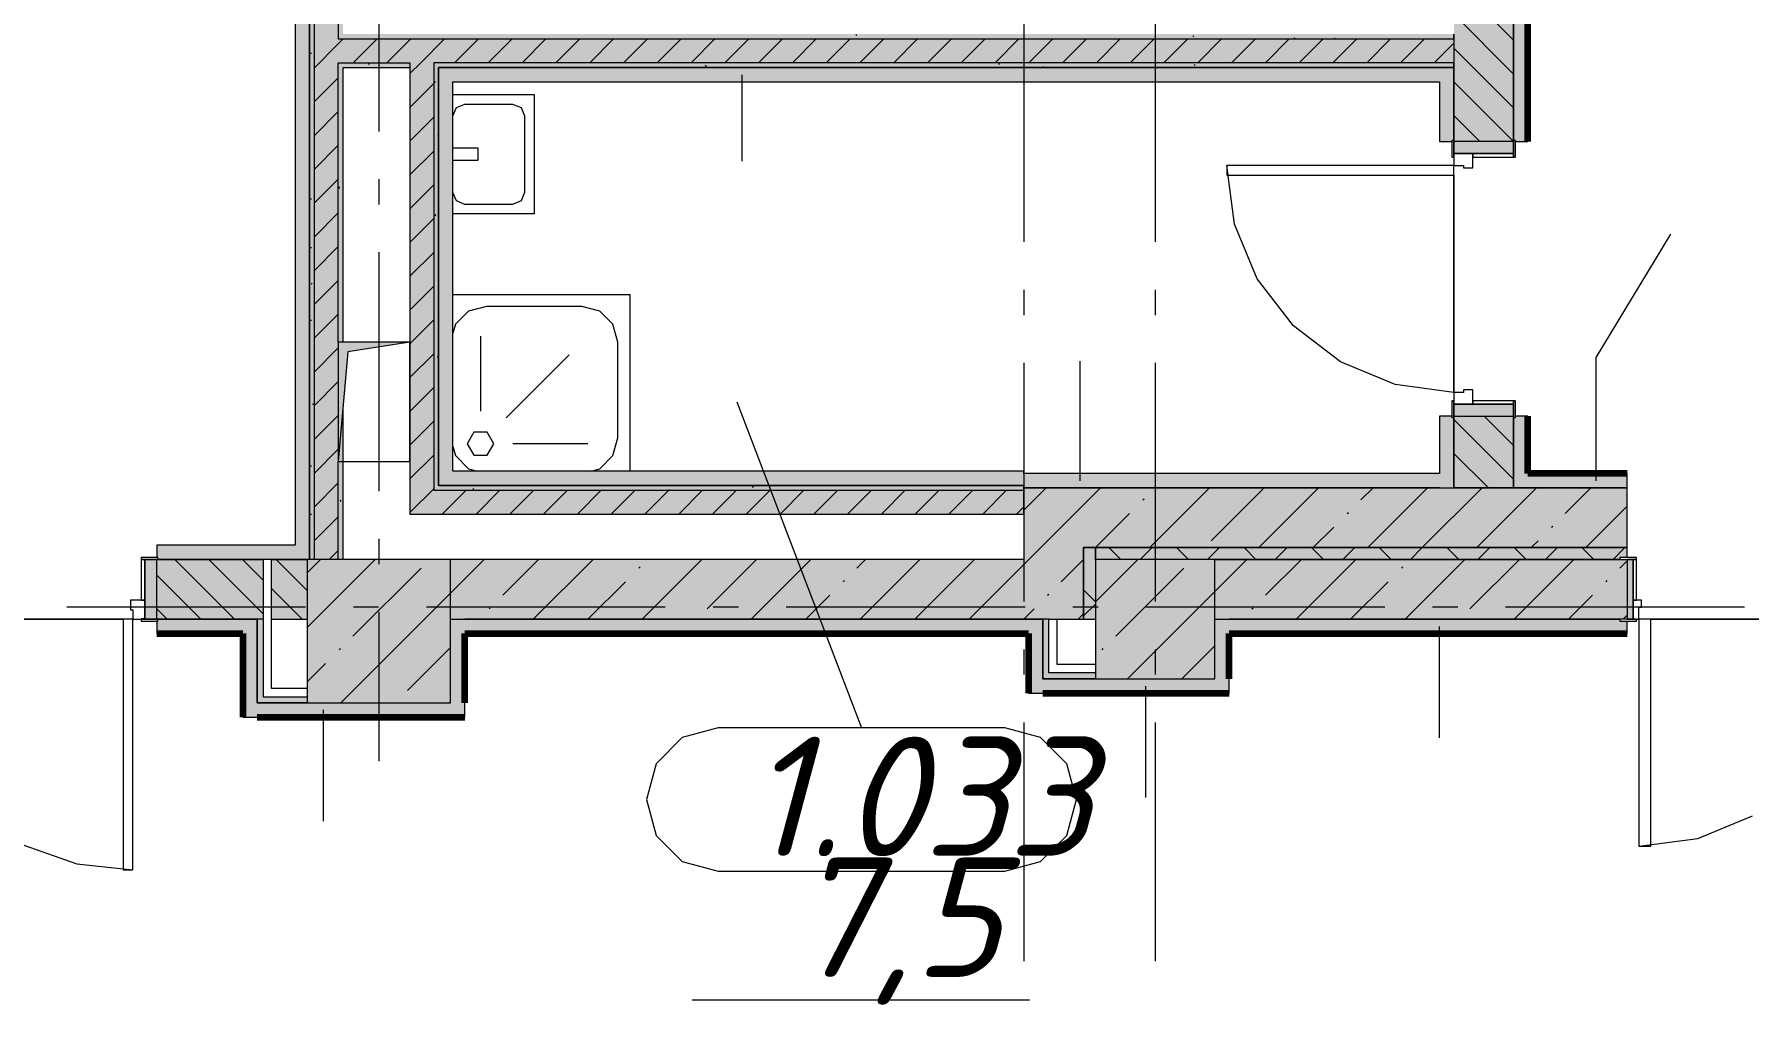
# Model space of a CAD drawing. Header units: millimetres. Extents: x -537608 to 253996, y -217170 to 186033.
# Drawn here: x -324969 to -317792, y -144164 to -140100 of the extents above; entities that cross this region are included whole.
import ezdxf

# ---------------------------------------------------------------- set-up
doc = ezdxf.new("R2010")
doc.units = ezdxf.units.MM
doc.layers.add('16) Лак 1.6м', color=160, linetype='Continuous', lineweight=90)
doc.layers.add('PDF _Геометрия', color=7, linetype='Continuous')
doc.layers.add('PDF _Текст', color=7, linetype='Continuous')
doc.layers.add('PDF _Сплошная заливка', color=7, linetype='Continuous', true_color=0xffffff)
doc.styles.add('PDF ISOCPEUR Italic', font='isocpeui.ttf')

msp = doc.modelspace()

# ---------------------------------------------------------------- hatches: boundary and pattern name
at = {"layer": 'PDF _Сплошная заливка', "true_color": 0xff7d7d, "transparency": 33554559}
h = msp.add_hatch(color=11, dxfattribs=at)
h.paths.add_polyline_path([(-318743.4611, -141939.6296), (-318716.1831, -141939.6296), (-318716.1831, -141699.629), (-318768.1856, -141699.629), (-318768.1856, -141704.6302), (-318776.186, -141704.6302), (-318776.186, -141939.6296), (-318768.1856, -141939.6296)], flags=0)
h.paths.add_polyline_path([(-318716.1831, -140549.6303), (-318716.1831, -135299.9753), (-318776.186, -135299.9753), (-318776.186, -140544.629), (-318768.1856, -140544.629), (-318768.1856, -140549.6303)], flags=0)
at = {"layer": 'PDF _Сплошная заливка', "transparency": 33554559}
for points in [[(-323796.1876, -142299.6294), (-323796.1876, -135959.9743), (-323816.1885, -135959.9743), (-323816.1885, -142299.6294), (-323803.077, -142299.6294)], [(-323796.1876, -142299.6294), (-323696.1871, -142299.6294), (-323696.1871, -135959.9743), (-323796.1876, -135959.9743), (-323796.1876, -141142.7543)], [(-319026.1871, -140219.6297), (-319026.1871, -140119.6293), (-323696.1871, -140119.6293), (-323696.1871, -140219.6297), (-319586.7304, -140219.6297)], [(-319026.1871, -140119.6293), (-319026.1871, -140099.6283), (-323676.1862, -140099.6283), (-323676.1862, -140119.6293), (-319586.7304, -140119.6293)], [(-323396.1858, -142109.6291), (-323296.1853, -142109.6291), (-323296.1853, -140219.6297), (-323396.1858, -140219.6297), (-323396.1858, -141429.6291)], [(-323296.1853, -142009.6308), (-323276.1887, -142009.6308), (-323276.1887, -140239.6286), (-323296.1853, -140239.6286), (-323296.1853, -141142.7543)], [(-320826.1865, -142109.6291), (-320826.1865, -142009.6308), (-323296.1853, -142009.6308), (-323296.1853, -142109.6291), (-321273.2691, -142109.6291)], [(-320826.1865, -142009.6308), (-320826.1865, -141989.6298), (-323276.1887, -141989.6298), (-323276.1887, -142009.6308), (-321273.2691, -142009.6308)], [(-320826.1865, -142299.6294), (-320576.1854, -142299.6294), (-320576.1854, -141999.6303), (-320826.1865, -141999.6303), (-320826.1865, -142109.6291)], [(-323826.1869, -142899.63), (-323226.1885, -142899.63), (-323226.1885, -142299.6294), (-323826.1869, -142299.6294), (-323826.1869, -142569.2354)], [(-320721.1868, -142549.6306), (-320576.1854, -142549.6306), (-320576.1854, -142299.6294), (-323226.1885, -142299.6294), (-323226.1885, -142549.6306), (-320746.187, -142549.6306)], [(-318331.1832, -142299.6294), (-318331.1832, -142291.6291), (-318301.1839, -142291.6291), (-318301.1839, -142249.6292), (-320526.1851, -142249.6292), (-320526.1851, -142299.6294), (-318743.4611, -142299.6294)], [(-320526.1851, -142799.6295), (-320026.1872, -142799.6295), (-320026.1872, -142299.6294), (-320526.1851, -142299.6294), (-320526.1851, -142569.2354)]]:
    msp.add_hatch(color=256, dxfattribs=at).paths.add_polyline_path(points)
h = msp.add_hatch(color=256, dxfattribs=at)
h.paths.add_polyline_path([(-323696.1871, -142299.6294), (-323676.1862, -142299.6294), (-323676.1862, -141659.6292), (-323696.1871, -141889.6294)], flags=0)
h.paths.add_polyline_path([(-323696.1871, -141389.6293), (-323676.1862, -141389.6293), (-323676.1862, -140219.6297), (-323696.1871, -140219.6297), (-323696.1871, -141142.7543)], flags=0)
h.paths.add_polyline_path([(-323696.1871, -140119.6293), (-323676.1862, -140119.6293), (-323676.1862, -135959.9743), (-323696.1871, -135959.9743), (-323696.1871, -139716.2732)], flags=0)
at = {"layer": 'PDF _Сплошная заливка', "true_color": 0xff7d7d, "transparency": 33554559}
for points in [[(-323816.1885, -142299.6294), (-323816.1885, -136019.975), (-323876.1871, -136019.975), (-323876.1871, -142299.6294), (-323826.1869, -142299.6294)], [(-320746.187, -142609.6313), (-320746.187, -142549.6306), (-323166.1856, -142549.6306), (-323166.1856, -142609.6313), (-320806.1855, -142609.6313)], [(-320526.1851, -142859.6303), (-319966.1844, -142859.6303), (-319966.1844, -142799.6295), (-320746.187, -142799.6295), (-320746.187, -142859.6303)], [(-323826.1869, -142959.6307), (-323166.1856, -142959.6307), (-323166.1856, -142899.63), (-324036.186, -142899.63), (-324036.186, -142959.6307)]]:
    msp.add_hatch(color=11, dxfattribs=at).paths.add_polyline_path(points)
at = {"layer": 'PDF _Сплошная заливка', "transparency": 33554559}
h = msp.add_hatch(color=256, dxfattribs=at)
h.paths.add_polyline_path([(-319026.1871, -140239.6286), (-319026.1871, -140219.6297), (-323296.1853, -140219.6297), (-323296.1853, -140239.6286), (-319586.7304, -140239.6286)], flags=0)
h.paths.add_polyline_path([(-323676.1862, -140239.6286), (-323396.1858, -140239.6286), (-323396.1858, -140219.6297), (-323676.1862, -140219.6297)], flags=0)
at = {"layer": 'PDF _Сплошная заливка', "true_color": 0xbce362, "transparency": 33554559}
for points in [[(-319086.1857, -140299.6292), (-319026.1871, -140299.6292), (-319026.1871, -140239.6286), (-323276.1887, -140239.6286), (-323276.1887, -140299.6292), (-319586.7304, -140299.6292)], [(-321273.2691, -141989.6298), (-320826.1865, -141989.6298), (-320826.1865, -141929.6291), (-323276.1887, -141929.6291), (-323276.1887, -141989.6298), (-322959.8077, -141989.6298)], [(-319086.1857, -141999.6303), (-319086.1857, -141939.6296), (-320826.1865, -141939.6296), (-320826.1865, -141999.6303), (-319586.7304, -141999.6303)]]:
    msp.add_hatch(color=63, dxfattribs=at).paths.add_polyline_path(points)
h = msp.add_hatch(color=63, dxfattribs=at)
h.paths.add_polyline_path([(-319026.1871, -141999.6303), (-319027.4359, -141704.6302), (-319034.1832, -141704.6302), (-319034.1832, -141699.629), (-319086.1857, -141699.629), (-319086.1857, -141999.6303)], flags=0)
h.paths.add_polyline_path([(-319034.1832, -140549.6303), (-319034.1832, -140544.629), (-319026.1871, -140544.629), (-319026.1871, -140299.6292), (-319086.1857, -140299.6292), (-319086.1857, -140549.6303)], flags=0)
at = {"layer": 'PDF _Сплошная заливка', "true_color": 0xff7d7d, "transparency": 33554559}
h = msp.add_hatch(color=11, dxfattribs=at)
h.paths.add_polyline_path([(-316301.1837, -141999.6303), (-315936.1847, -141999.6303), (-315936.1847, -141939.6296), (-316301.1837, -141939.6296)], flags=0)
h.paths.add_polyline_path([(-318301.1839, -141999.6303), (-318301.1839, -141939.6296), (-318776.186, -141939.6296), (-318776.186, -141999.6303), (-318743.4611, -141999.6303)], flags=0)
at = {"layer": 'PDF _Сплошная заливка', "transparency": 33554559}
h = msp.add_hatch(color=256, dxfattribs=at)
h.paths.add_polyline_path([(-316301.1837, -142249.6292), (-315626.185, -142249.6292), (-315626.185, -141999.6303), (-316301.1837, -141999.6303)], flags=0)
h.paths.add_polyline_path([(-318301.1839, -142249.6292), (-318301.1839, -141999.6303), (-320576.1854, -141999.6303), (-320576.1854, -142249.6292), (-318743.4611, -142249.6292)], flags=0)
at = {"layer": 'PDF _Сплошная заливка', "true_color": 0xff7d7d, "transparency": 33554559}
h = msp.add_hatch(color=11, dxfattribs=at)
h.paths.add_polyline_path([(-323876.1871, -142299.6294), (-323876.1871, -142239.631), (-324456.3567, -142239.631), (-324456.3567, -142291.6291), (-324451.3532, -142291.6291), (-324451.3532, -142299.6294)], flags=0)
h.paths.add_polyline_path([(-326676.0186, -142299.6294), (-325711.357, -142299.3001), (-325711.357, -142291.6291), (-325706.3536, -142291.6291), (-325706.3536, -142239.631), (-326676.0186, -142239.631)], flags=0)
at = {"layer": 'PDF _Сплошная заливка', "transparency": 33554559}
h = msp.add_hatch(color=256, dxfattribs=at)
h.paths.add_polyline_path([(-323976.1875, -142549.6306), (-323826.1869, -142549.6306), (-323826.1869, -142299.6294), (-323976.1875, -142299.6294)], flags=0)
h.paths.add_polyline_path([(-324456.3567, -142549.6306), (-324011.1859, -142549.6306), (-324011.1859, -142299.6294), (-324456.3567, -142299.6294)], flags=0)
h.paths.add_polyline_path([(-325706.3536, -142549.6306), (-325706.3536, -142299.6294), (-326526.1901, -142299.6294), (-326526.1901, -142549.6306), (-325711.357, -142549.6306)], flags=0)
h.paths.add_polyline_path([(-329776.0237, -142549.6306), (-328666.0205, -142549.6306), (-328666.0205, -142299.6294), (-329776.0237, -142299.6294), (-329776.0237, -142466.2962)], flags=0)
h.paths.add_polyline_path([(-327511.0206, -142549.6306), (-327321.1902, -142549.6306), (-327321.1902, -142299.6294), (-327516.0197, -142299.6294), (-327516.0197, -142549.6306)], flags=0)
h.paths.add_polyline_path([(-327176.1543, -142549.6306), (-327126.1885, -142549.6306), (-327126.1885, -142299.6294), (-327286.1875, -142299.6294), (-327286.1875, -142549.6306)], flags=0)
h.paths.add_polyline_path([(-333079.0438, -142549.6306), (-330376.0221, -142549.6306), (-330376.0221, -142299.6294), (-333161.192, -142299.6294), (-333161.192, -142549.6306), (-333136.1919, -142549.6306)], flags=0)
h.paths.add_polyline_path([(-333196.1904, -142549.6306), (-333196.1904, -142299.6294), (-333376.1946, -142299.6294), (-333376.1946, -142549.6306)], flags=0)
h = msp.add_hatch(color=256, dxfattribs=at)
h.paths.add_polyline_path([(-315576.1848, -142549.6306), (-315576.1848, -142299.6294), (-316301.1837, -142299.6294), (-316301.1837, -142549.6306), (-316213.6532, -142549.6306)], flags=0)
h.paths.add_polyline_path([(-319586.7304, -142549.6306), (-318301.1839, -142549.6306), (-318301.1839, -142299.6294), (-320026.1872, -142299.6294), (-320026.1872, -142549.6306), (-319966.1844, -142549.6306)], flags=0)
at = {"layer": 'PDF _Сплошная заливка', "true_color": 0xff7d7d, "transparency": 33554559}
h = msp.add_hatch(color=11, dxfattribs=at)
h.paths.add_polyline_path([(-324036.186, -142609.6313), (-324036.186, -142549.6306), (-324451.3532, -142550.4638), (-324451.3532, -142557.631), (-324456.3567, -142557.631), (-324456.3567, -142609.6313), (-324096.1889, -142609.6313)], flags=0)
h.paths.add_polyline_path([(-325706.3536, -142609.6313), (-325706.3536, -142557.631), (-325711.357, -142557.631), (-325711.357, -142549.6306), (-326466.1873, -142549.6306), (-326466.1873, -142609.6313), (-326332.885, -142609.6313)], flags=0)
at = {"layer": 'PDF _Сплошная заливка', "true_color": 0x77b143, "transparency": 33554559}
msp.add_hatch(color=75, dxfattribs=at).paths.add_polyline_path([(-324036.186, -142874.6299), (-324011.1859, -142874.6299), (-324011.1859, -142549.6306), (-324036.186, -142549.6306), (-324036.186, -142839.6314)])
at = {"layer": 'PDF _Сплошная заливка', "true_color": 0xff7d7d, "transparency": 33554559}
h = msp.add_hatch(color=11, dxfattribs=at)
h.paths.add_polyline_path([(-315636.1833, -142609.6313), (-315576.1848, -142609.6313), (-315576.1848, -142549.6306), (-316271.1844, -142552.3368), (-316271.1844, -142557.631), (-316301.1837, -142557.631), (-316301.1837, -142609.6313), (-316213.6532, -142609.6313)], flags=0)
h.paths.add_polyline_path([(-318301.1839, -142609.6313), (-318301.1839, -142557.631), (-318331.1832, -142557.631), (-318331.1832, -142549.6306), (-319966.1844, -142549.6306), (-319966.1844, -142609.6313), (-319586.7304, -142609.6313)], flags=0)

# ---------------------------------------------------------------- linework, layer by layer
at = {"layer": '16) Лак 1.6м'}
for p, q in [((-318716.1831, -140549.6303), (-318716.1831, -135299.9753)), ((-318716.1831, -141939.6296), (-318716.1831, -141699.629)), ((-318301.1839, -141939.6296), (-318716.1831, -141939.6296)), ((-324456.3567, -142609.6313), (-324096.1889, -142609.6313)), ((-324096.1889, -142609.6313), (-324096.1889, -142959.6307)), ((-323166.1856, -142899.63), (-323166.1856, -142609.6313)), ((-323166.1856, -142609.6313), (-320806.1855, -142609.6313)), ((-320806.1855, -142609.6313), (-320806.1855, -142859.6303)), ((-319966.1844, -142799.6295), (-319966.1844, -142609.6313)), ((-319966.1844, -142609.6313), (-318301.1839, -142609.6313)), ((-320746.187, -142859.6303), (-319966.1844, -142859.6303)), ((-324036.186, -142959.6307), (-323166.1856, -142959.6307))]:
    msp.add_line(p, q, dxfattribs=at)
at = {"layer": 'PDF _Геометрия', "lineweight": 9}
for p, q in [((-323816.1885, -135959.9743), (-323816.1885, -142299.6294)), ((-323796.1876, -142299.6294), (-323796.1876, -135959.9743)), ((-323696.1871, -135959.9743), (-323696.1871, -140119.6293)), ((-318776.186, -140544.629), (-318776.186, -135959.9743)), ((-318776.186, -135959.9743), (-318776.186, -140544.629)), ((-323876.1871, -136019.975), (-323876.1871, -142239.631)), ((-323816.1885, -142299.6294), (-323816.1885, -136019.975)), ((-318776.186, -140125.2098), (-319026.1871, -139875.2087)), ((-318776.186, -140266.6309), (-319026.1871, -140016.632)), ((-323796.1876, -140240.6641), (-323696.1871, -140140.6637)), ((-323696.1871, -140140.6637), (-323675.1528, -140119.6293)), ((-323696.1871, -140119.6293), (-323676.1862, -140119.6293)), ((-323676.1862, -140119.6293), (-319026.1871, -140119.6293)), ((-323633.7299, -140219.6297), (-323533.7295, -140119.6293)), ((-323492.3109, -140219.6297), (-323392.3105, -140119.6293)), ((-323350.8876, -140219.6297), (-323250.8872, -140119.6293)), ((-323209.4686, -140219.6297), (-323109.4682, -140119.6293)), ((-323068.0454, -140219.6297), (-322968.0449, -140119.6293)), ((-322926.622, -140219.6297), (-322826.6259, -140119.6293)), ((-322785.203, -140219.6297), (-322685.2026, -140119.6293)), ((-322643.7798, -140219.6297), (-322543.7793, -140119.6293)), ((-322502.3608, -140219.6297), (-322402.3604, -140119.6293)), ((-322360.9375, -140219.6297), (-322260.9371, -140119.6293)), ((-322219.5185, -140219.6297), (-322119.518, -140119.6293)), ((-322078.0952, -140219.6297), (-321978.0948, -140119.6293)), ((-321936.6719, -140219.6297), (-321836.6758, -140119.6293)), ((-321795.253, -140219.6297), (-321695.2525, -140119.6293)), ((-321653.8296, -140219.6297), (-321553.8292, -140119.6293)), ((-321512.4107, -140219.6297), (-321412.4102, -140119.6293)), ((-321370.9874, -140219.6297), (-321270.9869, -140119.6293)), ((-321229.5684, -140219.6297), (-321129.568, -140119.6293)), ((-321088.1451, -140219.6297), (-320988.1446, -140119.6293)), ((-320946.7261, -140219.6297), (-320846.7256, -140119.6293)), ((-320805.3028, -140219.6297), (-320705.3024, -140119.6293)), ((-320663.8796, -140219.6297), (-320563.8834, -140119.6293)), ((-320522.4605, -140219.6297), (-320422.4601, -140119.6293)), ((-320381.0372, -140219.6297), (-320281.0368, -140119.6293)), ((-320239.6183, -140219.6297), (-320139.6178, -140119.6293)), ((-320098.195, -140219.6297), (-319998.1945, -140119.6293)), ((-319956.776, -140219.6297), (-319856.7756, -140119.6293)), ((-319815.3527, -140219.6297), (-319715.3522, -140119.6293)), ((-319673.9294, -140219.6297), (-319573.9333, -140119.6293)), ((-319532.5104, -140219.6297), (-319432.51, -140119.6293)), ((-319391.0871, -140219.6297), (-319291.0867, -140119.6293)), ((-319249.6681, -140219.6297), (-319149.6677, -140119.6293)), ((-319108.2448, -140219.6297), (-319026.1871, -140137.5698)), ((-319026.1871, -140119.6293), (-319026.1871, -140099.6283)), ((-319026.1871, -140099.6283), (-319026.1871, -140119.6293)), ((-319026.1871, -140119.6293), (-319026.1871, -140219.6297)), ((-319026.1871, -140119.6293), (-319026.1871, -140219.6297)), ((-318776.186, -140408.052), (-319026.1871, -140158.0531)), ((-323696.1871, -141389.6293), (-323696.1871, -140219.6297)), ((-323696.1871, -140219.6297), (-323676.1862, -140219.6297)), ((-323676.1862, -140219.6297), (-323396.1858, -140219.6297)), ((-323396.1858, -140264.9279), (-323350.8876, -140219.6297)), ((-323396.1858, -140219.6297), (-323396.1858, -140239.6286)), ((-319026.1871, -140219.6297), (-323296.1853, -140219.6297)), ((-323296.1853, -140219.6297), (-323296.1853, -140239.6286)), ((-319026.1871, -140239.6286), (-319026.1871, -140219.6297)), ((-319026.1871, -140219.6297), (-319026.1871, -140239.6286)), ((-323796.1876, -140382.0853), (-323696.1871, -140282.0848)), ((-323676.1862, -141389.6293), (-323676.1862, -140239.6286)), ((-323676.1862, -140239.6286), (-323396.1858, -140239.6286)), ((-323396.1858, -140239.6286), (-323396.1858, -142109.6291)), ((-323296.1853, -140239.6286), (-323296.1853, -142009.6308)), ((-323276.1887, -141989.6298), (-323276.1887, -140239.6286)), ((-323276.1887, -140239.6286), (-319026.1871, -140239.6286)), ((-319026.1871, -140239.6286), (-323276.1887, -140239.6286)), ((-323276.1887, -140239.6286), (-323276.1887, -140299.6292)), ((-323276.1887, -140299.6292), (-323276.1887, -141929.6291)), ((-323216.1858, -141929.6291), (-323216.1858, -140299.6292)), ((-323216.1858, -140299.6292), (-319086.1857, -140299.6292)), ((-322006.2468, -140269.6299), (-322006.2468, -140632.0971)), ((-319086.1857, -140299.6292), (-319086.1857, -140549.6303)), ((-319026.1871, -140239.6286), (-319026.1871, -140299.6292)), ((-319026.1871, -140299.6292), (-319026.1871, -140239.6286)), ((-318776.186, -140549.4732), (-319026.1871, -140299.4742)), ((-319026.1871, -140299.6292), (-319026.1871, -140544.629)), ((-319026.1871, -140544.629), (-319026.1871, -140299.6292)), ((-323396.1858, -140406.3491), (-323296.1853, -140306.3486)), ((-323796.1876, -140523.5064), (-323696.1871, -140423.506)), ((-323396.1858, -140547.7702), (-323296.1853, -140447.7719)), ((-318917.45, -140549.6303), (-319026.1871, -140440.8954)), ((-323796.1876, -140664.9275), (-323696.1871, -140564.9292)), ((-323396.1858, -140689.1935), (-323296.1853, -140589.193)), ((-319086.1857, -140549.6303), (-319034.1832, -140549.6303)), ((-319026.1871, -140544.629), (-319034.1832, -140544.629)), ((-319034.1832, -140544.629), (-319034.1832, -140614.6302)), ((-319026.1871, -140614.6302), (-319026.1871, -140544.629)), ((-318776.186, -140549.6303), (-319026.1871, -140549.6303)), ((-319026.1871, -140549.6303), (-319026.1871, -140599.6306)), ((-318768.1856, -140544.629), (-318776.186, -140544.629)), ((-318776.186, -140544.629), (-318776.186, -140614.6302)), ((-318776.186, -140599.6306), (-318776.186, -140549.6303)), ((-318768.1856, -140614.6302), (-318768.1856, -140544.629)), ((-318768.1856, -140549.6303), (-318716.1831, -140549.6303)), ((-319976.187, -140649.6286), (-319976.187, -140689.6305)), ((-319026.1871, -140649.6286), (-319976.187, -140649.6286)), ((-319943.8152, -140895.5068), (-319976.187, -140649.6286)), ((-319034.1832, -140614.6302), (-319026.1871, -140614.6302)), ((-318946.1833, -140599.6306), (-319026.1871, -140599.6306)), ((-319026.1871, -140599.6306), (-319026.1871, -140649.6286)), ((-319026.1871, -140599.6306), (-318776.186, -140599.6306)), ((-319025.1838, -140599.6306), (-319026.1871, -140599.6306)), ((-319026.1871, -140599.6306), (-319026.1871, -140614.6302)), ((-319026.1871, -140614.6302), (-319025.1838, -140614.6302)), ((-319026.1871, -140649.6286), (-318986.1852, -140649.6286)), ((-319026.1871, -140689.6305), (-319026.1871, -140649.6286)), ((-319025.1838, -140614.6302), (-319025.1838, -140599.6306)), ((-318986.1852, -140649.6286), (-318986.1852, -140659.6291)), ((-318986.1852, -140659.6291), (-318946.1833, -140659.6291)), ((-318946.1833, -140659.6291), (-318946.1833, -140599.6306)), ((-318776.186, -140599.6306), (-318946.1833, -140599.6306)), ((-318946.1833, -140599.6306), (-318946.1833, -140614.6302)), ((-318946.1833, -140614.6302), (-318776.186, -140614.6302)), ((-318776.186, -140614.6302), (-318776.186, -140599.6306)), ((-318776.186, -140614.6302), (-318768.1856, -140614.6302)), ((-323796.1876, -140806.3508), (-323696.1871, -140706.3503)), ((-323396.1858, -140830.6146), (-323296.1853, -140730.6141)), ((-319976.187, -140689.6305), (-319026.1871, -140689.6305)), ((-323796.1876, -140947.772), (-323696.1871, -140847.7715)), ((-323396.1858, -140972.0357), (-323296.1853, -140872.0353)), ((-319848.9087, -141124.6307), (-319943.8152, -140895.5068)), ((-318430.3569, -141453.191), (-318118.0708, -140936.751)), ((-323796.1876, -141089.1931), (-323696.1871, -140989.1927)), ((-323396.1858, -141113.4569), (-323296.1853, -141013.4565)), ((-323796.1876, -141230.6142), (-323696.1871, -141130.6138)), ((-323396.1858, -141254.878), (-323296.1853, -141154.8776)), ((-319697.9348, -141321.3807), (-319848.9087, -141124.6307)), ((-323796.1876, -141372.0353), (-323696.1871, -141272.0349)), ((-323396.1858, -141396.2992), (-323296.1853, -141296.2987)), ((-319501.185, -141472.3545), (-319697.9348, -141321.3807)), ((-323796.1876, -141513.4565), (-323696.1871, -141413.4561)), ((-323396.1858, -141537.7203), (-323296.1853, -141437.7199)), ((-318430.3569, -141969.6311), (-318430.3569, -141453.191)), ((-320590.9934, -141969.6311), (-320590.9934, -141469.6288)), ((-319272.0632, -141567.2589), (-319501.185, -141472.3545)), ((-323796.1876, -141654.8777), (-323696.1871, -141554.8772)), ((-323396.1858, -141679.1415), (-323296.1853, -141579.1432)), ((-319026.1871, -141599.6307), (-319272.0632, -141567.2589)), ((-318946.1833, -141589.6302), (-318986.1852, -141589.6302)), ((-318986.1852, -141589.6302), (-318986.1852, -141599.6307)), ((-318946.1833, -141649.6309), (-318946.1833, -141589.6302)), ((-323676.1862, -142299.6294), (-323676.1862, -141659.6292)), ((-319026.1871, -141634.6291), (-319034.1832, -141634.6291)), ((-319034.1832, -141634.6291), (-319034.1832, -141704.6302)), ((-319026.1871, -141599.6307), (-319026.1871, -141649.6309)), ((-318986.1852, -141599.6307), (-319026.1871, -141599.6307)), ((-319025.1838, -141634.6291), (-319026.1871, -141634.6291)), ((-319026.1871, -141634.6291), (-319026.1871, -141649.6309)), ((-319026.1871, -141704.6302), (-319026.1871, -141634.6291)), ((-319026.1871, -141649.6309), (-318946.1833, -141649.6309)), ((-318776.186, -141649.6309), (-319026.1871, -141649.6309)), ((-319026.1871, -141649.6309), (-319026.1871, -141699.629)), ((-319026.1871, -141649.6309), (-319025.1838, -141649.6309)), ((-319025.1838, -141649.6309), (-319025.1838, -141634.6291)), ((-318776.186, -141634.6291), (-318946.1833, -141634.6291)), ((-318946.1833, -141634.6291), (-318946.1833, -141649.6309)), ((-318946.1833, -141649.6309), (-318776.186, -141649.6309)), ((-318776.186, -141649.6309), (-318776.186, -141634.6291)), ((-318768.1856, -141634.6291), (-318776.186, -141634.6291)), ((-318776.186, -141634.6291), (-318776.186, -141704.6302)), ((-318776.186, -141699.629), (-318776.186, -141649.6309)), ((-318768.1856, -141704.6302), (-318768.1856, -141634.6291)), ((-323796.1876, -141796.2988), (-323696.1871, -141696.3005)), ((-323396.1858, -141820.5648), (-323296.1853, -141720.5643)), ((-319034.1832, -141699.629), (-319086.1857, -141699.629)), ((-319086.1857, -141699.629), (-319086.1857, -141939.6296)), ((-319034.1832, -141704.6302), (-319026.1871, -141704.6302)), ((-319026.1871, -141699.629), (-318776.186, -141699.629)), ((-319026.1871, -141999.6303), (-319026.1871, -141704.6302)), ((-319026.1871, -141704.6302), (-319026.1871, -141999.6303)), ((-318776.186, -141963.6889), (-319026.1871, -141713.6878)), ((-318776.186, -141822.2655), (-318898.8227, -141699.629)), ((-318776.186, -141704.6302), (-318768.1856, -141704.6302)), ((-318776.186, -141939.6296), (-318776.186, -141704.6302)), ((-318776.186, -141704.6302), (-318776.186, -141939.6296)), ((-318716.1831, -141699.629), (-318768.1856, -141699.629)), ((-323796.1876, -141937.7221), (-323696.1871, -141837.7216)), ((-323396.1858, -141961.9859), (-323296.1853, -141861.9854)), ((-318881.6636, -141999.6303), (-319026.1871, -141855.1089)), ((-323696.1871, -142299.6294), (-323696.1871, -141889.6294)), ((-323276.1887, -141929.6291), (-323276.1887, -141989.6298)), ((-320826.1865, -141929.6291), (-323216.1858, -141929.6291)), ((-320826.1865, -141939.6296), (-320826.1865, -141929.6291)), ((-319086.1857, -141939.6296), (-320826.1865, -141939.6296)), ((-318776.186, -141999.6303), (-318776.186, -141939.6296)), ((-318776.186, -141939.6296), (-318776.186, -141999.6303)), ((-318301.1839, -141999.6303), (-318301.1839, -141939.6296)), ((-323796.1876, -142079.1432), (-323696.1871, -141979.1428)), ((-323396.1858, -142103.407), (-323296.1853, -142003.4066)), ((-323296.1853, -142009.6308), (-323276.1887, -142009.6308)), ((-320826.1865, -141989.6298), (-323276.1887, -141989.6298)), ((-323276.1887, -141989.6298), (-320826.1865, -141989.6298)), ((-323276.1887, -142009.6308), (-320826.1865, -142009.6308)), ((-323260.9888, -142109.6291), (-323160.9884, -142009.6308)), ((-323119.5655, -142109.6291), (-323019.5694, -142009.6308)), ((-322978.1466, -142109.6291), (-322878.1461, -142009.6308)), ((-322836.7233, -142109.6291), (-322736.7229, -142009.6308)), ((-322695.3043, -142109.6291), (-322595.3038, -142009.6308)), ((-322553.881, -142109.6291), (-322453.8805, -142009.6308)), ((-322412.462, -142109.6291), (-322312.4616, -142009.6308)), ((-322271.0387, -142109.6291), (-322171.0383, -142009.6308)), ((-322129.6197, -142109.6291), (-322029.6193, -142009.6308)), ((-321988.1964, -142109.6291), (-321888.196, -142009.6308)), ((-321846.7731, -142109.6291), (-321746.777, -142009.6308)), ((-321705.3542, -142109.6291), (-321605.3537, -142009.6308)), ((-321563.9309, -142109.6291), (-321463.9305, -142009.6308)), ((-321422.5119, -142109.6291), (-321322.5114, -142009.6308)), ((-321281.0886, -142109.6291), (-321181.0881, -142009.6308)), ((-321139.6696, -142109.6291), (-321039.6692, -142009.6308)), ((-320998.2463, -142109.6291), (-320898.2459, -142009.6308)), ((-320826.1865, -141999.6303), (-320826.1865, -141989.6298)), ((-320826.1865, -141989.6298), (-320826.1865, -141999.6303)), ((-320826.1865, -142092.7241), (-320733.0927, -141999.6303)), ((-320826.1865, -142009.6308), (-320826.1865, -141999.6303)), ((-320576.1854, -141999.6303), (-320826.1865, -141999.6303)), ((-320826.1865, -141999.6303), (-319086.1857, -141999.6303)), ((-320826.1865, -142109.6291), (-320826.1865, -142009.6308)), ((-320576.1854, -142070.822), (-320504.9957, -141999.6303)), ((-319086.1857, -141999.6303), (-320576.1854, -141999.6303)), ((-320298.7987, -142249.6292), (-320048.7976, -141999.6303)), ((-320042.4335, -142221.3674), (-319820.7006, -141999.6303)), ((-319842.6005, -142249.6292), (-319592.5994, -141999.6303)), ((-319415.1657, -142050.2936), (-319364.5025, -141999.6303)), ((-319386.4023, -142249.6292), (-319136.4012, -141999.6303)), ((-319158.3053, -142249.6292), (-318908.3042, -141999.6303)), ((-319086.1857, -141999.6303), (-319026.1871, -141999.6303)), ((-319023.0869, -141999.6303), (-319026.1871, -141996.53)), ((-318776.186, -141999.6303), (-319026.1871, -141999.6303)), ((-319026.1871, -141999.6303), (-318776.186, -141999.6303)), ((-318930.2041, -142249.6292), (-318680.2073, -141999.6303)), ((-318301.1839, -141999.6303), (-318776.186, -141999.6303)), ((-318776.186, -141999.6303), (-318301.1839, -141999.6303)), ((-318559.7925, -142107.3168), (-318452.106, -141999.6303)), ((-318301.1839, -142249.6292), (-318301.1839, -141999.6303)), ((-320856.823, -142109.6291), (-320826.1865, -142078.9904)), ((-320804.9928, -142299.6294), (-320576.1854, -142070.822)), ((-320327.5579, -142050.2936), (-320322.8171, -142045.5507)), ((-318474.0102, -142249.6292), (-318301.1839, -142076.8073)), ((-323796.1876, -142220.5644), (-323696.1871, -142120.5639)), ((-323396.1858, -142109.6291), (-323296.1853, -142109.6291)), ((-323296.1853, -142109.6291), (-323276.1887, -142109.6291)), ((-323276.1887, -142109.6291), (-320826.1865, -142109.6291)), ((-320826.1865, -142109.6291), (-320826.1865, -142299.6294)), ((-320526.8956, -142249.6292), (-320384.581, -142107.3168)), ((-319614.5036, -142249.6292), (-319529.2121, -142164.3421)), ((-319472.1889, -142107.3168), (-319467.4481, -142102.576)), ((-318616.82, -142164.3421), (-318612.0792, -142159.6013)), ((-323876.1871, -142239.631), (-324456.3567, -142239.631)), ((-324456.3567, -142239.631), (-324456.3567, -142291.6291)), ((-318702.1071, -142249.6292), (-318673.8432, -142221.3674)), ((-324521.3544, -142291.6291), (-324521.3544, -142299.6294)), ((-324451.3532, -142291.6291), (-324521.3544, -142291.6291)), ((-324521.3544, -142299.6294), (-324521.3544, -142469.6311)), ((-324506.3569, -142299.6294), (-324521.3544, -142299.6294)), ((-324521.3544, -142299.6294), (-324451.3532, -142299.6294)), ((-324506.3569, -142299.6294), (-324506.3569, -142549.6306)), ((-324456.3567, -142299.6294), (-324506.3569, -142299.6294)), ((-324506.3569, -142469.6311), (-324506.3569, -142299.6294)), ((-324456.3567, -142549.6306), (-324456.3567, -142299.6294)), ((-324451.3532, -142299.6294), (-324451.3532, -142291.6291)), ((-323876.1871, -142299.6294), (-324451.3532, -142299.6294)), ((-324451.3532, -142299.6294), (-324011.1859, -142299.6294)), ((-324129.9429, -142549.6306), (-324379.944, -142299.6294)), ((-324011.1859, -142526.9643), (-324238.5207, -142299.6294)), ((-324011.1859, -142385.5431), (-324097.0975, -142299.6294)), ((-324011.1859, -142299.6294), (-324011.1859, -142549.6306)), ((-323976.1875, -142549.6306), (-323976.1875, -142299.6294)), ((-323976.1875, -142299.6294), (-323876.1871, -142299.6294)), ((-323826.1869, -142429.1211), (-323955.6785, -142299.6294)), ((-323876.1871, -142299.6294), (-323826.1869, -142299.6294)), ((-323826.1869, -142299.6294), (-323876.1871, -142299.6294)), ((-323826.1869, -142583.6386), (-323542.1777, -142299.6294)), ((-323826.1869, -142355.5417), (-323770.2746, -142299.6294)), ((-323226.1885, -142299.6294), (-323826.1869, -142299.6294)), ((-323826.1869, -142299.6294), (-323826.1869, -142899.63)), ((-323733.8337, -142299.6294), (-323696.1871, -142261.9851)), ((-323226.1885, -142439.8364), (-323085.9794, -142299.6294)), ((-320826.1865, -142299.6294), (-323226.1885, -142299.6294)), ((-323226.1885, -142899.63), (-323226.1885, -142299.6294)), ((-323007.7152, -142449.4643), (-322857.8825, -142299.6294)), ((-322879.7824, -142549.6306), (-322629.7812, -142299.6294)), ((-322423.5842, -142549.6306), (-322173.5874, -142299.6294)), ((-322152.3463, -142506.4896), (-321945.4861, -142299.6294)), ((-321967.3903, -142549.6306), (-321717.3892, -142299.6294)), ((-321525.0743, -142335.4159), (-321489.2923, -142299.6294)), ((-321511.1921, -142549.6306), (-321261.191, -142299.6294)), ((-321283.0951, -142549.6306), (-321033.094, -142299.6294)), ((-321054.9939, -142549.6306), (-320804.9928, -142299.6294)), ((-320669.7054, -142392.4412), (-320576.8958, -142299.6294)), ((-320576.8958, -142299.6294), (-320576.1854, -142298.9211)), ((-320576.1854, -142253.2548), (-320572.5598, -142249.6292)), ((-320576.1854, -142299.6294), (-320576.1854, -142249.6292)), ((-320576.1854, -142249.6292), (-318301.1839, -142249.6292)), ((-320526.1851, -142249.6292), (-320576.1854, -142249.6292)), ((-320576.1854, -142249.6292), (-320576.1854, -142549.6306)), ((-320576.1854, -142549.6306), (-320576.1854, -142299.6294)), ((-318301.1839, -142249.6292), (-320526.1851, -142249.6292)), ((-320526.1851, -142249.6292), (-320526.1851, -142299.6294)), ((-320526.1851, -142299.6294), (-320526.1851, -142249.6292)), ((-320526.1851, -142477.0179), (-320348.7989, -142299.6294)), ((-320026.1872, -142299.6294), (-320526.1851, -142299.6294)), ((-320526.1851, -142299.6294), (-320526.1851, -142799.6295)), ((-320420.1435, -142299.6294), (-320470.1438, -142249.6292)), ((-320339.7177, -142299.6294), (-320289.7175, -142249.6292)), ((-320137.3012, -142299.6294), (-320187.3014, -142249.6292)), ((-320056.8755, -142299.6294), (-320006.8752, -142249.6292)), ((-320026.1872, -142433.216), (-319892.6007, -142299.6294)), ((-318331.1832, -142299.6294), (-320026.1872, -142299.6294)), ((-320026.1872, -142299.6294), (-318331.1832, -142299.6294)), ((-320026.1872, -142799.6295), (-320026.1872, -142299.6294)), ((-319854.459, -142299.6294), (-319904.4592, -142249.6292)), ((-319814.3365, -142449.4643), (-319664.4995, -142299.6294)), ((-319774.0332, -142299.6294), (-319724.033, -142249.6292)), ((-319686.4036, -142549.6306), (-319436.4025, -142299.6294)), ((-319571.6124, -142299.6294), (-319621.6126, -142249.6292)), ((-319491.1909, -142299.6294), (-319441.1907, -142249.6292)), ((-319288.7701, -142299.6294), (-319338.7704, -142249.6292)), ((-319230.2054, -142549.6306), (-318980.2043, -142299.6294)), ((-319208.3487, -142299.6294), (-319158.3484, -142249.6292)), ((-319005.9278, -142299.6294), (-319055.928, -142249.6292)), ((-318958.9676, -142506.4896), (-318752.1074, -142299.6294)), ((-318925.502, -142299.6294), (-318875.5061, -142249.6292)), ((-318774.0072, -142549.6306), (-318524.0104, -142299.6294)), ((-318723.0856, -142299.6294), (-318773.0858, -142249.6292)), ((-318642.6598, -142299.6294), (-318592.6596, -142249.6292)), ((-318440.2432, -142299.6294), (-318490.2435, -142249.6292)), ((-318359.8175, -142299.6294), (-318309.8172, -142249.6292)), ((-318331.6956, -142335.4159), (-318301.1839, -142304.9042)), ((-318261.1863, -142291.6291), (-318331.1832, -142291.6291)), ((-318331.1832, -142291.6291), (-318331.1832, -142299.6294)), ((-318331.1832, -142299.6294), (-318261.1863, -142299.6294)), ((-318301.1839, -142291.6291), (-318301.1839, -142249.6292)), ((-318276.1838, -142299.6294), (-318301.1839, -142299.6294)), ((-318301.1839, -142299.6294), (-318301.1839, -142549.6306)), ((-318276.1838, -142549.6306), (-318276.1838, -142299.6294)), ((-318261.1863, -142299.6294), (-318276.1838, -142299.6294)), ((-318276.1838, -142299.6294), (-318276.1838, -142469.6311)), ((-318261.1863, -142299.6294), (-318261.1863, -142291.6291)), ((-318261.1863, -142469.6311), (-318261.1863, -142299.6294)), ((-324271.3619, -142549.6306), (-324456.3567, -142364.638)), ((-323634.9873, -142620.5403), (-323349.8628, -142335.4159)), ((-322437.4707, -142335.4159), (-322432.73, -142330.6751)), ((-320441.6085, -142620.5403), (-320156.4841, -142335.4159)), ((-319244.092, -142335.4159), (-319239.3469, -142330.6751)), ((-323847.1006, -142549.6306), (-323976.1875, -142420.5416)), ((-323685.9821, -142899.63), (-323226.1885, -142439.8364)), ((-322651.6854, -142549.6306), (-322494.4939, -142392.4412)), ((-321739.289, -142549.6306), (-321639.125, -142449.4643)), ((-321582.1018, -142392.4412), (-321577.361, -142387.6982)), ((-320726.7329, -142449.4643), (-320721.9878, -142444.7236)), ((-320526.1851, -142476.4301), (-320576.1854, -142426.4299)), ((-320392.5986, -142799.6295), (-320026.1872, -142433.216)), ((-319458.3023, -142549.6306), (-319301.1151, -142392.4412)), ((-318545.9103, -142549.6306), (-318445.7462, -142449.4643)), ((-318388.7188, -142392.4412), (-318383.9779, -142387.6982)), ((-324506.3569, -142469.6311), (-324566.3555, -142469.6311)), ((-324566.3555, -142469.6311), (-324566.3555, -142509.6309)), ((-324566.3555, -142509.6309), (-324556.3571, -142509.6309)), ((-324556.3571, -142509.6309), (-324556.3571, -142549.6306)), ((-324521.3544, -142469.6311), (-324506.3569, -142469.6311)), ((-324506.3569, -142549.6306), (-324506.3569, -142469.6311)), ((-324412.7852, -142549.6306), (-324456.3567, -142506.0612)), ((-323064.7427, -142506.4896), (-323060.0019, -142501.7489)), ((-320826.897, -142549.6306), (-320783.756, -142506.4896)), ((-320598.7957, -142549.6306), (-320576.1854, -142527.0181)), ((-320576.1854, -142536.0971), (-320526.1851, -142486.0969)), ((-319871.3597, -142506.4896), (-319866.6188, -142501.7489)), ((-318241.1854, -142469.6311), (-318276.1838, -142469.6311)), ((-318276.1838, -142469.6311), (-318276.1838, -142549.6306)), ((-318276.1838, -142469.6311), (-318261.1863, -142469.6311)), ((-318251.1837, -142549.6306), (-318251.1837, -142499.6303)), ((-318251.1837, -142499.6303), (-318241.1854, -142499.6303)), ((-318241.1854, -142499.6303), (-318241.1854, -142469.6311)), ((-324556.3571, -142549.6306), (-324596.3547, -142549.6306)), ((-324596.3547, -142549.6306), (-324596.3547, -143599.6309)), ((-324556.3571, -142549.6306), (-324506.3569, -142549.6306)), ((-324556.3571, -143599.6309), (-324556.3571, -142549.6306)), ((-324521.3544, -142548.6295), (-324521.3544, -142549.6306)), ((-324506.3569, -142548.6295), (-324521.3544, -142548.6295)), ((-324521.3544, -142549.6306), (-324506.3569, -142549.6306)), ((-324521.3544, -142549.6306), (-324521.3544, -142557.631)), ((-324451.3532, -142549.6306), (-324521.3544, -142549.6306)), ((-324521.3544, -142557.631), (-324451.3532, -142557.631)), ((-324506.3569, -142549.6306), (-324506.3569, -142548.6295)), ((-324506.3569, -142549.6306), (-324456.3567, -142549.6306)), ((-324456.3567, -142557.631), (-324456.3567, -142609.6313)), ((-324451.3532, -142557.631), (-324451.3532, -142549.6306)), ((-324036.186, -142549.6306), (-324451.3532, -142549.6306)), ((-324451.3532, -142549.6306), (-324036.186, -142549.6306)), ((-324036.186, -142839.6314), (-324036.186, -142549.6306)), ((-324036.186, -142549.6306), (-324036.186, -142609.6313)), ((-324011.1859, -142549.6306), (-324036.186, -142549.6306)), ((-324011.1859, -142549.6306), (-324011.1859, -142839.6314)), ((-323976.1875, -142839.6314), (-323976.1875, -142549.6306)), ((-323976.1875, -142549.6306), (-323826.1869, -142549.6306)), ((-323226.1885, -142549.6306), (-323166.1856, -142549.6306)), ((-323166.1856, -142549.6306), (-320746.187, -142549.6306)), ((-320746.187, -142549.6306), (-323166.1856, -142549.6306)), ((-320746.187, -142549.6306), (-320746.187, -142739.631)), ((-320746.187, -142609.6313), (-320746.187, -142549.6306)), ((-320721.1868, -142549.6306), (-320746.187, -142549.6306)), ((-320721.1868, -142739.631), (-320721.1868, -142549.6306)), ((-320721.1868, -142549.6306), (-320686.1842, -142549.6306)), ((-320686.1842, -142549.6306), (-320576.1854, -142549.6306)), ((-320686.1842, -142739.631), (-320686.1842, -142549.6306)), ((-320576.1854, -142549.6306), (-320526.1851, -142549.6306)), ((-320026.1872, -142549.6306), (-319966.1844, -142549.6306)), ((-319966.1844, -142549.6306), (-318331.1832, -142549.6306)), ((-318331.1832, -142549.6306), (-319966.1844, -142549.6306)), ((-319088.0501, -142579.6299), (-319088.0501, -143045.7812)), ((-318261.1863, -142549.6306), (-318331.1832, -142549.6306)), ((-318331.1832, -142549.6306), (-318331.1832, -142557.631)), ((-318331.1832, -142557.631), (-318261.1863, -142557.631)), ((-318317.8134, -142549.6306), (-318301.1839, -142533.0033)), ((-318301.1839, -142549.6306), (-318276.1838, -142549.6306)), ((-318301.1839, -142609.6313), (-318301.1839, -142557.631)), ((-318276.1838, -142549.6306), (-318251.1837, -142549.6306)), ((-318261.1863, -142557.631), (-318261.1863, -142549.6306)), ((-318201.1835, -142549.6306), (-318251.1837, -142549.6306)), ((-318251.1837, -142549.6306), (-318251.1837, -143499.6305)), ((-318201.1835, -143499.6305), (-318201.1835, -142549.6306)), ((-324036.186, -142609.6313), (-324036.186, -142899.63)), ((-323692.0147, -142677.5634), (-323687.2696, -142672.8226)), ((-323406.8903, -142848.6372), (-323226.1885, -142667.9355)), ((-320746.187, -142799.6295), (-320746.187, -142609.6313)), ((-320498.6316, -142677.5634), (-320493.8909, -142672.8226)), ((-320164.5016, -142799.6295), (-320026.1872, -142661.3151)), ((-323826.1869, -142811.7377), (-323749.0379, -142734.5888)), ((-320746.187, -142739.631), (-320746.187, -142774.6294)), ((-320721.1868, -142774.6294), (-320721.1868, -142739.631)), ((-320526.1851, -142739.631), (-320686.1842, -142739.631)), ((-320746.187, -142774.6294), (-320746.187, -142799.6295)), ((-320746.187, -142799.6295), (-320526.1851, -142799.6295)), ((-320526.1851, -142799.6295), (-320746.187, -142799.6295)), ((-320526.1851, -142774.6294), (-320721.1868, -142774.6294)), ((-320526.1851, -142799.6295), (-320026.1872, -142799.6295)), ((-319966.1844, -142859.6303), (-319966.1844, -142799.6295)), ((-324036.186, -142874.6299), (-324036.186, -142839.6314)), ((-324036.186, -142899.63), (-324036.186, -142874.6299)), ((-324011.1859, -142839.6314), (-324011.1859, -142874.6299)), ((-324011.1859, -142874.6299), (-323826.1869, -142874.6299)), ((-323826.1869, -142839.6314), (-323976.1875, -142839.6314)), ((-320806.1855, -142859.6303), (-320746.187, -142859.6303)), ((-320316.9696, -142829.631), (-320316.9696, -143295.7801)), ((-324096.1889, -142959.6307), (-324036.186, -142959.6307)), ((-324036.186, -142899.63), (-323826.1869, -142899.63)), ((-323826.1869, -142899.63), (-324036.186, -142899.63)), ((-323826.1869, -142899.63), (-323226.1885, -142899.63)), ((-323759.8285, -142929.6314), (-323759.8285, -143395.7805)), ((-323229.7839, -142899.63), (-323226.1885, -142896.0345)), ((-323166.1856, -142959.6307), (-323166.1856, -142899.63)), ((-318005.3076, -143467.2608), (-317776.1859, -143372.3542)), ((-325011.9353, -143495.6475), (-324790.0001, -143573.3046)), ((-318251.1837, -143499.6305), (-318005.3076, -143467.2608)), ((-318251.1837, -143499.6305), (-318201.1835, -143499.6305)), ((-324790.0001, -143573.3046), (-324556.3571, -143599.6309)), ((-324596.3547, -143599.6309), (-324556.3571, -143599.6309))]:
    msp.add_line(p, q, dxfattribs=at)
at = {"layer": 'PDF _Геометрия', "color": 253, "lineweight": 9, "true_color": 0xaaaaaa}
for p, q in [((-323526.1855, -139507.1718), (-323526.1855, -140507.1719)), ((-320826.1865, -139969.9623), (-320826.1865, -140969.9625)), ((-320276.184, -139969.9623), (-320276.184, -140969.9625)), ((-323216.1858, -140352.4584), (-322876.1869, -140352.4584)), ((-322876.1869, -140352.4584), (-322876.1869, -140852.4585)), ((-323216.1858, -140442.4562), (-323201.5415, -140407.1026)), ((-323201.5415, -140407.1026), (-323166.1856, -140392.4582)), ((-323166.1856, -140392.4582), (-322966.1847, -140392.4582)), ((-322966.1847, -140392.4582), (-322930.8289, -140407.1026)), ((-322930.8289, -140407.1026), (-322916.1845, -140442.4584)), ((-322916.1845, -140442.4584), (-322916.1845, -140762.4585)), ((-323111.1733, -140577.4573), (-323216.1858, -140577.4573)), ((-323111.1733, -140627.4575), (-323111.1733, -140577.4573)), ((-323216.1858, -140627.4575), (-323111.1733, -140627.4575)), ((-323526.1855, -140707.1728), (-323526.1855, -140813.0056)), ((-323201.5415, -140797.8122), (-323216.1858, -140762.4585)), ((-323166.1856, -140812.4587), (-323201.5415, -140797.8122)), ((-322930.8289, -140797.8122), (-322966.1847, -140812.4587)), ((-322916.1845, -140762.4585), (-322930.8289, -140797.8122)), ((-322876.1869, -140852.4585), (-323216.1858, -140852.4585)), ((-322966.1847, -140812.4587), (-323166.1856, -140812.4587)), ((-323526.1855, -141013.0065), (-323526.1855, -142013.0066)), ((-323216.1858, -141189.6306), (-322926.1872, -141189.6306)), ((-322926.1872, -141189.6306), (-322476.1851, -141189.6306)), ((-322476.1851, -141189.6306), (-322476.1851, -141639.6304)), ((-320826.1865, -141169.9612), (-320826.1865, -141275.7961)), ((-320276.184, -141169.9612), (-320276.184, -141275.7961)), ((-323151.1882, -141259.7265), (-323206.0928, -141314.629)), ((-323076.1878, -141239.6308), (-323151.1882, -141259.7265)), ((-322926.1872, -141239.6308), (-323076.1878, -141239.6308)), ((-322676.186, -141239.6308), (-322926.1872, -141239.6308)), ((-322601.1857, -141259.7265), (-322676.186, -141239.6308)), ((-322546.2811, -141314.629), (-322601.1857, -141259.7265)), ((-323206.0928, -141314.629), (-323216.1858, -141352.31)), ((-323101.1879, -141364.6292), (-323101.1879, -141678.7669)), ((-322526.1854, -141389.6293), (-322546.2811, -141314.629)), ((-323396.1858, -141389.6293), (-323696.1871, -141389.6293)), ((-323696.1871, -141389.6293), (-323696.1871, -141889.6294)), ((-323656.1852, -141429.6291), (-323696.1871, -141889.6294)), ((-323396.1858, -141389.6293), (-323656.1852, -141429.6291)), ((-323396.1858, -141889.6294), (-323396.1858, -141389.6293)), ((-322729.2607, -141442.7039), (-322993.4196, -141706.8651)), ((-322526.1854, -141639.6304), (-322526.1854, -141389.6293)), ((-320826.1865, -141475.7949), (-320826.1865, -142475.795)), ((-320276.184, -141475.7949), (-320276.184, -142475.795)), ((-322526.1854, -141789.6289), (-322526.1854, -141639.6304)), ((-322476.1851, -141639.6304), (-322476.1851, -141929.6291)), ((-322028.4223, -141639.6713), (-321506.2231, -143004.326)), ((-323129.0816, -141766.3146), (-323156.9753, -141814.6291)), ((-323073.29, -141766.3146), (-323129.0816, -141766.3146)), ((-323045.3963, -141814.6291), (-323073.29, -141766.3146)), ((-322546.2811, -141864.6293), (-322526.1854, -141789.6289)), ((-323216.1858, -141826.9504), (-323206.0928, -141864.6293)), ((-323206.0928, -141864.6293), (-323151.1882, -141919.5339)), ((-323156.9753, -141814.6291), (-323129.0816, -141862.9457)), ((-323129.0816, -141862.9457), (-323073.29, -141862.9457)), ((-323073.29, -141862.9457), (-323045.3963, -141814.6291)), ((-322651.1859, -141814.6291), (-322965.3236, -141814.6291)), ((-322601.1857, -141919.5339), (-322546.2811, -141864.6293)), ((-323696.1871, -141889.6294), (-323396.1858, -141889.6294)), ((-323151.1882, -141919.5339), (-323113.5071, -141929.6291)), ((-322638.8668, -141929.6291), (-322601.1857, -141919.5339)), ((-318776.186, -141949.6301), (-318776.186, -141942.6308)), ((-323526.1855, -142213.0075), (-323526.1855, -142318.8403)), ((-324206.3556, -142299.6294), (-324213.357, -142299.6294)), ((-323832.9514, -142499.6303), (-324832.9516, -142499.6303)), ((-323527.1156, -142499.6303), (-323632.9505, -142499.6303)), ((-323526.1855, -142518.8412), (-323526.1855, -143144.6298)), ((-322327.1146, -142499.6303), (-323327.119, -142499.6303)), ((-322021.283, -142499.6303), (-322127.118, -142499.6303)), ((-320821.2821, -142499.6303), (-321821.2821, -142499.6303)), ((-320515.4505, -142499.6303), (-320621.2812, -142499.6303)), ((-319315.4495, -142499.6303), (-320315.4497, -142499.6303)), ((-319009.6137, -142499.6303), (-319115.4486, -142499.6303)), ((-317809.617, -142499.6303), (-318809.6171, -142499.6303)), ((-320826.1865, -142675.7959), (-320826.1865, -142781.6287)), ((-320276.184, -142675.7959), (-320276.184, -142781.6287)), ((-322106.2214, -143004.8277), (-322256.2221, -143045.0211)), ((-320906.2204, -143004.8277), (-322106.2214, -143004.8277)), ((-320756.2241, -143045.0211), (-320906.2204, -143004.8277)), ((-320826.1865, -142981.6296), (-320826.1865, -143981.6297)), ((-320276.184, -142981.6296), (-320276.184, -143981.6297)), ((-322256.2221, -143045.0211), (-322366.0314, -143154.8283)), ((-320646.4148, -143154.8283), (-320756.2241, -143045.0211)), ((-322366.0314, -143154.8283), (-322406.2227, -143304.829)), ((-320606.2234, -143304.829), (-320646.4148, -143154.8283)), ((-322406.2227, -143304.829), (-322366.0314, -143454.8275)), ((-320646.4148, -143454.8275), (-320606.2234, -143304.829)), ((-322366.0314, -143454.8275), (-322256.2221, -143564.6368)), ((-320756.2241, -143564.6368), (-320646.4148, -143454.8275)), ((-322256.2221, -143564.6368), (-322106.2214, -143604.8282)), ((-322106.2214, -143604.8282), (-320906.2204, -143604.8282)), ((-320906.2204, -143604.8282), (-320756.2241, -143564.6368)), ((-322215.26, -144142.8645), (-320802.349, -144142.8645))]:
    msp.add_line(p, q, dxfattribs=at)
at = {"layer": 'PDF _Геометрия', "color": 8, "lineweight": 9, "true_color": 0x787878}
for p, q in [((-321525.4963, -140106.3499), (-321528.8506, -140100.5433)), ((-320114.0364, -140112.6688), (-320117.3907, -140106.8601)), ((-319693.5514, -140114.7636), (-319696.3632, -140119.6293)), ((-319523.4292, -140119.6293), (-319525.0482, -140116.8262)), ((-323815.3876, -140179.8711), (-323808.6833, -140179.8711)), ((-323566.4845, -140228.8573), (-323569.8388, -140223.0508)), ((-322155.0246, -140235.1741), (-322158.3789, -140229.3676)), ((-320929.0331, -140222.6805), (-320932.3874, -140228.487)), ((-320109.9157, -140226.3276), (-320113.27, -140232.1341)), ((-323288.9084, -140303.2333), (-323292.2583, -140297.4268)), ((-322932.8355, -140238.9611), (-322933.2187, -140239.6286)), ((-320744.6412, -140239.6286), (-320746.919, -140235.6844)), ((-323276.1887, -140528.4668), (-323278.6474, -140524.2018)), ((-323815.3876, -140789.4717), (-323808.6833, -140789.4717)), ((-323691.1879, -140739.6674), (-323694.5423, -140745.4739)), ((-323288.4347, -140854.8784), (-323291.789, -140860.6871)), ((-323815.3876, -140992.6718), (-323808.6833, -140992.6718)), ((-323806.4012, -141142.4206), (-323809.7512, -141148.2271)), ((-323815.3876, -141297.4721), (-323808.6833, -141297.4721)), ((-323278.4709, -141447.2208), (-323281.8251, -141453.0274)), ((-323799.5763, -141653.9282), (-323802.9306, -141648.1195)), ((-323815.3876, -141907.0726), (-323808.6833, -141907.0726)), ((-323129.7189, -142002.3732), (-323133.0689, -142008.1818)), ((-322310.6014, -142006.0203), (-322312.6855, -142009.6308)), ((-321958.1412, -141998.5861), (-321961.4955, -141992.7796)), ((-323684.3674, -142056.6815), (-323687.7174, -142050.8727)), ((-323815.3876, -142110.2728), (-323808.6833, -142110.2728))]:
    msp.add_line(p, q, dxfattribs=at)
at = {"layer": 'PDF _Геометрия', "color": 9, "lineweight": 9, "true_color": 0xc0c0c0}
for p, q in [((-319026.1871, -141599.6307), (-319026.1871, -140689.6305)), ((-319026.1871, -140689.6305), (-319026.1871, -141599.6307)), ((-324596.3547, -142549.6306), (-325606.3575, -142549.6306)), ((-325606.3575, -142549.6306), (-324596.3547, -142549.6306)), ((-316401.1841, -142549.6306), (-318201.1835, -142549.6306)), ((-318201.1835, -142549.6306), (-316401.1841, -142549.6306))]:
    msp.add_line(p, q, dxfattribs=at)
at = {"layer": 'PDF _Сплошная заливка', "lineweight": 35, "transparency": 33554559}
for points in [[(-318776.186, -140549.6303), (-318776.186, -135959.9743), (-319026.1871, -140549.6303), (-319026.1871, -135959.9743)], [(-318776.186, -141999.6303), (-318776.186, -141699.629), (-319026.1871, -141999.6303), (-319026.1871, -141699.629)], [(-320526.1851, -142549.6306), (-320526.1851, -142249.6292), (-320576.1854, -142549.6306), (-320576.1854, -142249.6292)]]:
    msp.add_solid(points, dxfattribs=at)
at = {"layer": 'PDF _Сплошная заливка', "color": 63, "lineweight": 35, "true_color": 0xbce362, "transparency": 33554559}
msp.add_solid([(-323216.1858, -141929.6291), (-323216.1858, -140299.6292), (-323276.1887, -141929.6291), (-323276.1887, -140299.6292)], dxfattribs=at)
at = {"layer": 'PDF _Сплошная заливка', "color": 7, "lineweight": 35, "true_color": 0xf4f4f4, "transparency": 33554559}
for points in [[(-318776.186, -140599.6306), (-318776.186, -140549.6303), (-319026.1871, -140599.6306), (-319026.1871, -140549.6303)], [(-318776.186, -141699.629), (-318776.186, -141649.6309), (-319026.1871, -141699.629), (-319026.1871, -141649.6309)], [(-324506.3569, -142549.6306), (-324456.3567, -142549.6306), (-324506.3569, -142299.6294), (-324456.3567, -142299.6294)], [(-318301.1839, -142549.6306), (-318276.1838, -142549.6306), (-318301.1839, -142299.6294), (-318276.1838, -142299.6294)]]:
    msp.add_solid(points, dxfattribs=at)
at = {"layer": 'PDF _Сплошная заливка', "color": 254, "lineweight": 35, "true_color": 0xe2e2e2, "transparency": 33554559}
msp.add_solid([(-323696.1871, -141889.6294), (-323656.1852, -141429.6291), (-323696.1871, -141389.6293), (-323396.1858, -141389.6293)], dxfattribs=at)
at = {"layer": 'PDF _Сплошная заливка', "color": 11, "lineweight": 35, "true_color": 0xff7d7d, "transparency": 33554559}
for points in [[(-323166.1856, -142899.63), (-323166.1856, -142549.6306), (-323226.1885, -142899.63), (-323226.1885, -142549.6306)], [(-319966.1844, -142799.6295), (-319966.1844, -142549.6306), (-320026.1872, -142799.6295), (-320026.1872, -142549.6306)], [(-324036.186, -142959.6307), (-324036.186, -142609.6313), (-324096.1889, -142959.6307), (-324096.1889, -142609.6313)], [(-320746.187, -142859.6303), (-320746.187, -142609.6313), (-320806.1855, -142859.6303), (-320806.1855, -142609.6313)]]:
    msp.add_solid(points, dxfattribs=at)
at = {"layer": 'PDF _Сплошная заливка', "color": 75, "lineweight": 35, "true_color": 0x77b143, "transparency": 33554559}
for points in [[(-320721.1868, -142774.6294), (-320721.1868, -142549.6306), (-320746.187, -142774.6294), (-320746.187, -142549.6306)], [(-320526.1851, -142799.6295), (-320526.1851, -142774.6294), (-320746.187, -142799.6295), (-320746.187, -142774.6294)], [(-323826.1869, -142899.63), (-323826.1869, -142874.6299), (-324036.186, -142899.63), (-324036.186, -142874.6299)]]:
    msp.add_solid(points, dxfattribs=at)

# ---------------------------------------------------------------- texts
at = {"layer": 'PDF _Текст', "char_height": 500, "attachment_point": 4, "style": 'PDF ISOCPEUR Italic'}
for s, insert in [('1.033', (-321987.5549, -143291.5409)), ('7,5', (-321808.5539, -143855.4902))]:
    msp.add_mtext(s, dxfattribs=dict(at, insert=insert))

doc.saveas('drawing.dxf')
